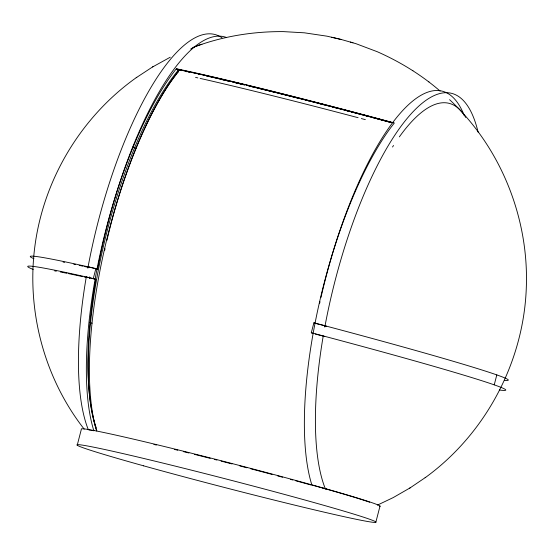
<?xml version="1.0" encoding="UTF-8"?>
<svg xmlns="http://www.w3.org/2000/svg" width="554" height="554" viewBox="0 0 554 554"><rect width="100%" height="100%" fill="white"/><g stroke="black" fill="none" stroke-linecap="round" stroke-linejoin="round"><path stroke-width="0.83" d="M222.043 37.817A216.039 67.81 -76 0 0 87.878 267.935L88.162 266.841L89.693 267.381M33.198 269.424A246.904 6.897 14.5 0 1 93.301 278.537L95.87 268.579L88.467 266.91L87.878 267.935M77.255 445.132L81.376 429.205A154.317 4.307 14.5 0 1 233.04 463.795A154.317 4.307 14.5 0 1 379.788 506.453M106.915 240.408A205.749 64.583 -76 0 1 178.146 71.999L178.762 69.61A168.368 4.702 14.5 0 1 392.862 122.78M313.751 333.633L311.306 332.774L313.883 322.823L324.679 325.676L324.845 326.895A216.039 67.81 -76 0 1 404.531 121.651A216.039 67.81 -76 0 1 478.102 132.164M324.845 326.895L325.129 325.8A246.904 6.897 14.5 0 1 504.479 380.342M375.896 522.006L380.016 506.079M494.237 384.857L496.806 374.899M178.79 70.559L170.632 81.757A216.711 68.017 -76 0 0 96.625 430.915M425.14 477.707L425.707 477.313C485.629 433.616 523.662 361.97 526.3 287.858C529.077 218.006 500.768 147.44 449.585 99.672M136.783 77.304L136.215 77.698C81.237 116.797 43.759 179.081 34.923 245.955C26.322 310.351 44.119 377.883 84.187 429.128M152.592 66.958L170.258 57.214M377.454 505.109L393.264 497.561L410.112 487.873M409.579 488.24L425.707 477.313M136.215 77.698L153.119 66.591M192.882 47.519C221.697 36.439 252.652 31.363 283.489 31.62L304.395 32.818L327.068 36.19L341.409 39.535L355.993 43.69L377.295 51.73C399.988 61.764 421.379 74.825 440.139 91.105M341.409 39.535L331.645 37.229M179.808 69.977L176.761 69.458M88.467 266.91L97.566 269.175A216.039 67.81 -76 0 1 225.97 37.305M316.403 323.619L324.679 325.676M88.37 429.8A216.039 67.81 -76 0 1 86.258 277.035L95.738 279.396A216.039 67.81 -76 0 0 96.202 427.709M315.33 334.027L324.699 336.507M322.968 488.164L326.915 489.307M350.377 42.062L352.974 42.79M91.23 430.313A150.847 4.21 14.5 0 1 93.861 430.763A216.711 68.017 -76 0 1 176.331 68.758L181.795 70.677M132.628 147.073L135.945 148.237M325.129 325.8L326.659 326.334M313.883 322.823L315.579 323.411M95.87 268.579L97.566 269.175M93.301 278.537L95.738 279.396M86.258 277.035L87.733 277.554M89.99 322.49L92.075 323.224M428.367 81.48L428.969 81.909M412.432 70.358L412.917 70.704M178.146 71.999L177.502 70.836M179.371 69.825A174.281 4.868 14.5 0 1 189.946 72.068M191.608 72.429A174.281 4.868 14.5 0 1 194.869 73.149M196.462 73.502A174.281 4.868 14.5 0 1 242.59 84.263M246.523 85.212A174.281 4.868 14.5 0 1 309.042 100.8M312.387 101.652A174.281 4.868 14.5 0 1 324.118 104.671M328.051 105.682A174.281 4.868 14.5 0 1 359.989 114.034M364.089 115.121A174.281 4.868 14.5 0 1 370.605 116.852M373.839 117.718A174.281 4.868 14.5 0 1 391.63 122.503M153.88 444.433A150.847 4.21 14.5 0 1 156.408 445.035M174.378 449.391A150.847 4.21 14.5 0 1 177.737 450.222M183.305 451.593A150.847 4.21 14.5 0 1 188.886 452.978M194.544 454.391A150.847 4.21 14.5 0 1 210.195 458.331M214.37 459.391A150.847 4.21 14.5 0 1 216.884 460.035M221.081 461.101A150.847 4.21 14.5 0 1 232.036 463.92M239.875 465.949A150.847 4.21 14.5 0 1 246.911 467.777M250.81 468.802A150.847 4.21 14.5 0 1 272.097 474.425M277.762 475.934A150.847 4.21 14.5 0 1 282.568 477.223M290.435 479.349A150.847 4.21 14.5 0 1 292.761 479.979M295.829 480.817A150.847 4.21 14.5 0 1 311.078 485.006M185.438 71.418A168.402 4.702 14.5 0 1 186.975 71.743M220.423 79.208A168.402 4.702 14.5 0 1 230.713 81.625M234.841 82.608A168.402 4.702 14.5 0 1 244.549 84.935M248.607 85.912A168.402 4.702 14.5 0 1 300.247 98.73M305.829 100.149A168.402 4.702 14.5 0 1 309.035 100.967M313.045 101.991A168.402 4.702 14.5 0 1 329.159 106.139M332.379 106.977A168.402 4.702 14.5 0 1 341.236 109.277M345.246 110.329A168.402 4.702 14.5 0 1 388.811 121.922M195.562 77.394A168.368 4.702 14.5 0 1 197.826 77.892M200.153 78.412A168.368 4.702 14.5 0 1 358.099 117.704M361.333 118.563A168.368 4.702 14.5 0 1 365.342 119.629M188.104 71.985A160.522 4.48 14.5 0 1 189.717 72.318M198.429 74.181A160.522 4.48 14.5 0 1 200.029 74.534M203.27 75.247A160.522 4.48 14.5 0 1 204.828 75.593M206.42 75.953A160.522 4.48 14.5 0 1 228.546 81.05M232.625 82.013A160.522 4.48 14.5 0 1 244.681 84.894M250.339 86.258A160.522 4.48 14.5 0 1 253.545 87.04M257.61 88.031A160.522 4.48 14.5 0 1 274.826 92.276M280.372 93.661A160.522 4.48 14.5 0 1 315.718 102.622M319 103.46A160.522 4.48 14.5 0 1 326.23 105.329M330.246 106.368A160.522 4.48 14.5 0 1 336.721 108.058M340.8 109.124A160.522 4.48 14.5 0 1 348.113 111.042M351.381 111.901A160.522 4.48 14.5 0 1 368.417 116.43M372.426 117.503A160.522 4.48 14.5 0 1 391.83 122.753M104.706 250.249A205.749 64.583 -76 0 1 105.038 248.718M325.337 488.76A216.039 67.81 -76 0 1 323.231 335.994M33.953 258.725A246.904 6.897 14.5 0 1 88.162 266.841M311.306 332.774A246.904 6.897 14.5 0 1 499.383 390.009M54.666 270.878A236.613 6.606 14.5 0 1 56.307 271.183M60.386 271.972A236.613 6.606 14.5 0 1 66.979 273.295M68.62 273.634A236.613 6.606 14.5 0 1 82.608 276.612M84.215 276.965A236.613 6.606 14.5 0 1 87.511 277.692M89.381 278.503A205.749 64.583 -76 0 1 89.644 276.896M190.735 49.036A205.749 64.583 -76 0 1 201.926 44.32M63.094 262.042A236.613 6.606 14.5 0 1 64.576 262.333M73.772 264.216A236.613 6.606 14.5 0 1 75.358 264.549M79.16 265.359A236.613 6.606 14.5 0 1 83.058 266.197M84.665 266.543A236.613 6.606 14.5 0 1 87.934 267.263M399.351 136.88A205.749 64.583 -76 0 1 465.734 117.448M392.544 147.004A205.749 64.583 -76 0 1 393.513 145.487M320.953 297.484A216.039 67.81 -76 0 1 464.224 115.502M319.686 303.17A216.039 67.81 -76 0 1 319.997 301.743M89.035 429.98A150.847 4.21 14.5 0 1 90.447 430.188M369.684 502.222A150.847 4.21 14.5 0 0 311.874 484.999A216.711 68.017 -76 0 1 394.344 122.995A174.281 4.868 14.5 0 0 176.331 68.758M96.825 430.735A212.009 66.542 -76 0 1 102.802 248.905A212.009 66.542 -76 0 1 178.748 69.603M143.652 465.845A154.317 4.307 14.5 0 0 375.667 522.38A154.317 4.307 14.5 0 0 160.411 462.479A154.317 4.307 14.5 0 0 143.652 465.845"/></g></svg>
